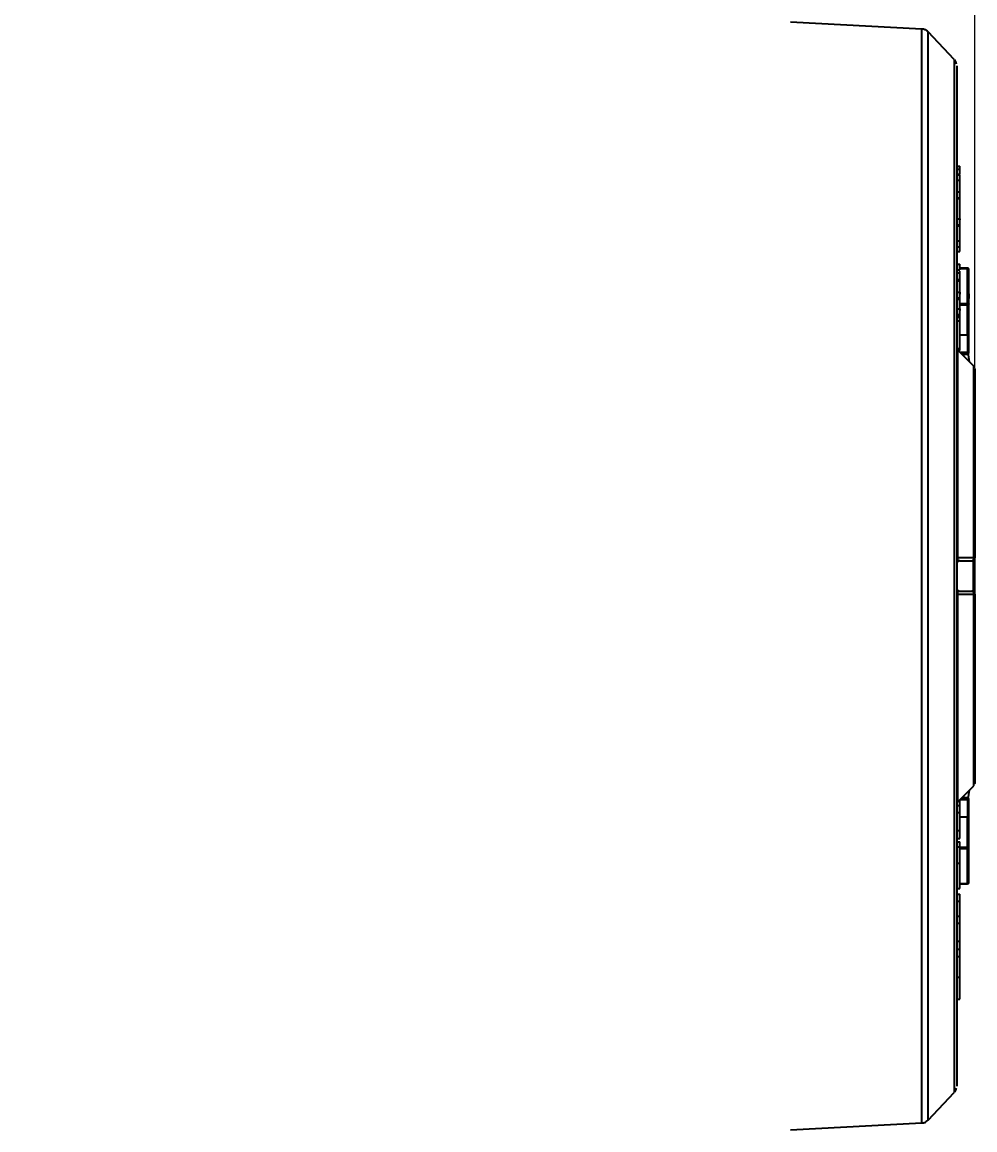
# Model space of a CAD drawing. Header units: millimetres. Extents: x 2251 to 4395, y 932 to 2449.
# Drawn here: x 3465.8 to 3623.1, y 1200.6 to 1383.5 of the extents above; entities that cross this region are included whole.
import ezdxf

# ---------------------------------------------------------------- set-up
doc = ezdxf.new("R2010")
doc.units = ezdxf.units.MM
doc.layers.add('AM_5', color=3, linetype='Continuous', lineweight=25)
doc.styles.add('SLDTEXTSTYLE1', font='txt.shx', dxfattribs={"width": 0.7, "bigfont": 'gbcbig.shx'})
doc.dimstyles.new('SLDDIMSTYLE12$0', dxfattribs={"dimtxt": 12, "dimasz": 10, "dimexe": 0, "dimexo": 0.0625, "dimgap": 0.875, "dimtad": 1, "dimdec": 1, "dimlfac": 1.8, "dimrnd": 1e-09, "dimzin": 12, "dimdsep": 46, "dimtxsty": 'SLDTEXTSTYLE1', "dimcen": 0.09, "dimdle": 8.16, "dimclrd": 3, "dimclre": 3, "dimadec": 0, "dimazin": 3, "dimtfac": 1, "dimtdec": 1, "dimtofl": 0, "dimtmove": 0, "dimatfit": 3, "dimfxl": 0, "dimfrac": 2, "dimtolj": 1, "dimlwd": 5, "dimlwe": 5, "dimarcsym": 0})

# ---------------------------------------------------------------- blocks, each defined once
blk = doc.blocks.new('*D67')
at = {"layer": 'AM_5', "color": 3, "lineweight": 5, "transparency": 16777216}
blk.add_line((3451.13, 1403.57), (3451.13, 1523.32), dxfattribs=at)
at = {"layer": 'AM_5', "color": 3, "linetype": 'Continuous', "lineweight": 5, "transparency": 16777216}
for p, q in [((3461.13, 1523.32), (3613.14, 1523.32)), ((3623.14, 1326.42), (3623.14, 1523.32))]:
    blk.add_line(p, q, dxfattribs=at)
at = {"layer": 'AM_5', "color": 3, "transparency": 16777216}
for points in [[(3461.13, 1524.99), (3461.13, 1521.65), (3451.13, 1523.32)], [(3613.14, 1524.99), (3613.14, 1521.65), (3623.14, 1523.32)]]:
    blk.add_solid(points, dxfattribs=at)
at = {"layer": 'Defpoints', "color": 0, "transparency": 16777216}
for p in [(3623.14, 1523.32), (3451.13, 1403.51), (3623.14, 1326.36)]:
    blk.add_point(p, dxfattribs=at)
at = {"layer": 'AM_5', "color": 0, "transparency": 16777216, "insert": (3537.13, 1530.2), "char_height": 12, "attachment_point": 5, "style": 'SLDTEXTSTYLE1'}
blk.add_mtext('\\A1;195', dxfattribs=at)

msp = doc.modelspace()

# ---------------------------------------------------------------- linework, layer by layer
at = {"color": 7, "linetype": 'Continuous', "lineweight": 25}
for p, q in [((3614.39, 1382.403), (3592.661, 1383.542)), ((3619.723, 1377.381), (3615.399, 1381.938)), ((3620.135, 1359.753), (3620.635, 1359.753)), ((3620.635, 1359.242), (3620.635, 1359.753)), ((3620.135, 1359.242), (3620.635, 1359.242)), ((3620.135, 1358.412), (3620.635, 1358.412)), ((3620.135, 1358.349), (3620.635, 1358.349)), ((3620.635, 1358.412), (3620.635, 1359.242)), ((3620.635, 1357.455), (3620.635, 1358.349)), ((3620.135, 1357.455), (3620.635, 1357.455)), ((3620.135, 1355.54), (3620.635, 1355.54)), ((3620.135, 1354.519), (3620.635, 1354.519)), ((3620.135, 1354.391), (3620.635, 1354.391)), ((3620.635, 1354.519), (3620.635, 1355.54)), ((3620.635, 1354.647), (3620.635, 1354.642)), ((3620.635, 1354.391), (3620.635, 1354.519)), ((3620.635, 1351.073), (3620.635, 1354.391)), ((3620.135, 1351.073), (3620.635, 1351.073)), ((3620.635, 1350.051), (3620.635, 1351.073)), ((3620.135, 1350.051), (3620.635, 1350.051)), ((3620.135, 1349.924), (3620.635, 1349.924)), ((3620.635, 1349.924), (3620.635, 1350.051)), ((3620.635, 1347.435), (3620.635, 1349.924)), ((3620.135, 1347.435), (3620.635, 1347.435)), ((3620.635, 1346.413), (3620.635, 1347.435)), ((3620.135, 1346.413), (3620.635, 1346.413)), ((3620.135, 1345.647), (3620.635, 1345.647)), ((3620.635, 1345.647), (3620.635, 1346.413)), ((3620.135, 1343.541), (3620.635, 1343.541)), ((3620.635, 1342.648), (3620.635, 1343.541)), ((3620.135, 1342.648), (3620.635, 1342.648)), ((3620.135, 1342.137), (3620.635, 1342.137)), ((3621.935, 1342.912), (3620.635, 1342.912)), ((3620.635, 1342.878), (3621.935, 1342.878)), ((3620.635, 1341.052), (3620.635, 1342.137)), ((3620.135, 1341.052), (3620.635, 1341.052)), ((3620.135, 1340.861), (3620.635, 1340.861)), ((3620.135, 1340.797), (3620.635, 1340.797)), ((3620.635, 1340.861), (3620.635, 1341.052)), ((3620.635, 1338.946), (3620.635, 1340.797)), ((3620.135, 1338.946), (3620.635, 1338.946)), ((3620.135, 1337.988), (3620.635, 1337.988)), ((3620.135, 1337.797), (3620.635, 1337.797)), ((3620.635, 1337.988), (3620.635, 1338.946)), ((3620.635, 1337.797), (3620.635, 1337.988)), ((3620.635, 1336.201), (3620.635, 1337.797)), ((3622.135, 1338.688), (3622.135, 1337.923)), ((3620.135, 1336.201), (3620.635, 1336.201)), ((3620.635, 1337.097), (3621.935, 1337.097)), ((3620.635, 1336.843), (3621.935, 1336.843)), ((3620.635, 1335.244), (3620.635, 1336.201)), ((3621.935, 1331.911), (3621.935, 1336.843)), ((3622.135, 1332.052), (3622.135, 1336.985)), ((3620.135, 1335.244), (3620.635, 1335.244)), ((3620.635, 1335.052), (3620.135, 1335.052)), ((3620.135, 1334.925), (3620.635, 1334.925)), ((3620.135, 1334.797), (3620.635, 1334.797)), ((3620.135, 1334.223), (3620.635, 1334.223)), ((3620.635, 1335.052), (3620.635, 1335.244)), ((3620.635, 1334.925), (3620.635, 1335.052)), ((3620.635, 1334.861), (3620.635, 1334.925)), ((3620.635, 1334.797), (3620.635, 1334.861)), ((3620.635, 1334.223), (3620.635, 1334.797)), ((3620.635, 1331.911), (3621.935, 1331.911)), ((3620.135, 1329.627), (3620.635, 1329.627)), ((3622.989, 1326.709), (3620.282, 1329.416)), ((3620.389, 1329.308), (3620.635, 1329.308)), ((3620.635, 1329.308), (3620.635, 1329.627)), ((3621.935, 1328.986), (3620.711, 1328.986)), ((3620.965, 1328.733), (3621.935, 1328.733)), ((3620.968, 1328.729), (3621.935, 1328.729)), ((3621.331, 1328.366), (3621.331, 1328.729)), ((3621.335, 1328.363), (3621.335, 1328.729)), ((3621.935, 1328.729), (3621.935, 1328.733)), ((3623.096, 1320.694), (3623.071, 1320.622)), ((3623.09, 1320.662), (3623.108, 1320.725)), ((3623.111, 1320.738), (3623.118, 1320.761)), ((3622.989, 1295.093), (3622.989, 1295.576)), ((3620.282, 1295.091), (3622.989, 1295.093)), ((3620.635, 1294.562), (3622.635, 1294.562)), ((3622.989, 1289.031), (3620.282, 1289.034)), ((3620.514, 1289.532), (3620.635, 1289.562)), ((3620.635, 1289.562), (3622.635, 1289.562)), ((3622.989, 1288.1), (3622.989, 1289.031)), ((3623.118, 1266.214), (3623.128, 1266.216)), ((3623.071, 1263.503), (3623.096, 1263.43)), ((3623.108, 1263.4), (3623.09, 1263.463)), ((3623.135, 1263.217), (3623.111, 1263.392)), ((3623.118, 1263.364), (3623.111, 1263.387)), ((3620.282, 1254.709), (3622.989, 1257.416)), ((3620.71, 1255.138), (3621.935, 1255.138)), ((3621.935, 1255.391), (3620.964, 1255.391)), ((3621.935, 1255.395), (3620.967, 1255.395)), ((3621.331, 1255.395), (3621.331, 1255.759)), ((3621.335, 1255.395), (3621.335, 1255.762)), ((3621.935, 1255.391), (3621.935, 1255.395)), ((3622.019, 1255.255), (3622.238, 1256.665)), ((3620.135, 1254.138), (3620.635, 1254.138)), ((3620.635, 1254.138), (3620.635, 1255.062)), ((3620.635, 1252.993), (3620.635, 1254.138)), ((3620.135, 1252.993), (3620.635, 1252.993)), ((3620.635, 1249.975), (3620.635, 1252.993)), ((3621.935, 1252.213), (3620.635, 1252.213)), ((3621.935, 1247.281), (3621.935, 1252.213)), ((3622.135, 1247.139), (3622.135, 1252.072)), ((3620.635, 1249.975), (3620.135, 1249.975)), ((3620.135, 1248.686), (3620.635, 1248.686)), ((3620.135, 1248.161), (3620.635, 1248.161)), ((3620.635, 1247.314), (3620.635, 1248.161)), ((3620.135, 1247.314), (3620.635, 1247.314)), ((3620.635, 1244.639), (3620.635, 1247.314)), ((3620.635, 1247.281), (3621.935, 1247.281)), ((3620.635, 1247.027), (3621.935, 1247.027)), ((3622.135, 1244.001), (3622.135, 1247.139)), ((3620.135, 1244.639), (3620.635, 1244.639)), ((3622.135, 1241.412), (3622.135, 1244.001)), ((3620.635, 1241.246), (3621.935, 1241.246)), ((3620.635, 1241.212), (3621.935, 1241.212)), ((3620.135, 1240.454), (3620.635, 1240.454)), ((3620.135, 1239.494), (3620.635, 1239.494)), ((3620.135, 1238.351), (3620.635, 1238.351)), ((3620.635, 1235.89), (3620.635, 1238.351)), ((3620.135, 1235.89), (3620.635, 1235.89)), ((3620.635, 1234.745), (3620.635, 1235.89)), ((3620.135, 1234.745), (3620.635, 1234.745)), ((3620.635, 1231.727), (3620.635, 1234.745)), ((3620.135, 1231.727), (3620.635, 1231.727)), ((3620.135, 1230.448), (3620.635, 1230.448)), ((3620.135, 1229.204), (3620.635, 1229.204)), ((3620.135, 1225.795), (3620.635, 1225.795)), ((3620.635, 1222.183), (3620.635, 1225.795)), ((3620.135, 1222.183), (3620.635, 1222.183)), ((3615.399, 1202.187), (3619.723, 1206.743)), ((3592.661, 1200.583), (3614.39, 1201.722))]:
    msp.add_line(p, q, dxfattribs=at)
at = {"color": 7, "linetype": 'Continuous', "lineweight": 25, "flags": 128}
for points in [[(3614.39, 1201.722), (3614.39, 1201.73), (3614.39, 1201.982), (3614.39, 1202.584), (3614.39, 1203.533), (3614.39, 1204.825), (3614.39, 1206.455), (3614.39, 1208.417), (3614.39, 1210.704), (3614.39, 1213.306), (3614.39, 1216.213), (3614.39, 1219.415), (3614.39, 1222.898), (3614.39, 1226.65), (3614.39, 1230.655), (3614.39, 1234.898), (3614.39, 1239.363), (3614.39, 1244.033), (3614.39, 1248.888), (3614.39, 1253.911), (3614.39, 1259.082), (3614.39, 1264.381), (3614.39, 1269.788), (3614.39, 1275.28), (3614.39, 1280.838), (3614.39, 1286.439), (3614.39, 1292.062), (3614.39, 1297.685), (3614.39, 1303.287), (3614.39, 1308.844), (3614.39, 1314.337), (3614.39, 1319.743), (3614.39, 1325.042), (3614.39, 1330.213), (3614.39, 1335.236), (3614.39, 1340.092), (3614.39, 1344.761), (3614.39, 1349.227), (3614.39, 1353.47), (3614.39, 1357.475), (3614.39, 1361.227), (3614.39, 1364.71), (3614.39, 1367.912), (3614.39, 1370.819), (3614.39, 1373.421), (3614.39, 1375.708), (3614.39, 1377.67), (3614.39, 1379.3), (3614.39, 1380.592), (3614.39, 1381.541), (3614.39, 1382.142), (3614.39, 1382.395), (3614.39, 1382.403)], [(3615.399, 1202.187), (3615.399, 1202.199), (3615.399, 1202.471), (3615.399, 1203.104), (3615.399, 1204.095), (3615.399, 1205.441), (3615.399, 1207.135), (3615.399, 1209.171), (3615.399, 1211.54), (3615.399, 1214.234), (3615.399, 1217.241), (3615.399, 1220.55), (3615.399, 1224.146), (3615.399, 1228.015), (3615.399, 1232.143), (3615.399, 1236.511), (3615.4, 1241.103), (3615.4, 1245.901), (3615.4, 1250.884), (3615.4, 1256.033), (3615.4, 1261.327), (3615.4, 1266.745), (3615.4, 1272.264), (3615.4, 1277.864), (3615.4, 1283.52), (3615.4, 1289.211), (3615.4, 1294.914), (3615.4, 1300.604), (3615.4, 1306.261), (3615.4, 1311.86), (3615.4, 1317.38), (3615.4, 1322.798), (3615.4, 1328.092), (3615.4, 1333.241), (3615.4, 1338.224), (3615.4, 1343.021), (3615.399, 1347.614), (3615.399, 1351.982), (3615.399, 1356.11), (3615.399, 1359.979), (3615.399, 1363.575), (3615.399, 1366.884), (3615.399, 1369.891), (3615.399, 1372.584), (3615.399, 1374.954), (3615.399, 1376.99), (3615.399, 1378.684), (3615.399, 1380.029), (3615.399, 1381.021), (3615.399, 1381.654), (3615.399, 1381.926), (3615.399, 1381.938)], [(3619.723, 1377.381), (3619.723, 1377.374), (3619.723, 1377.12), (3619.723, 1376.509), (3619.723, 1375.542), (3619.723, 1374.223), (3619.723, 1372.559), (3619.723, 1370.555), (3619.723, 1368.222), (3619.723, 1365.568), (3619.723, 1362.604), (3619.723, 1359.343), (3619.723, 1355.799), (3619.723, 1351.987), (3619.723, 1347.923), (3619.723, 1343.623), (3619.723, 1339.107), (3619.723, 1334.392), (3619.723, 1329.499), (3619.723, 1324.449), (3619.723, 1319.262), (3619.723, 1313.961), (3619.723, 1308.567), (3619.723, 1303.104), (3619.723, 1297.595), (3619.723, 1292.062), (3619.723, 1286.53), (3619.723, 1281.02), (3619.723, 1275.557), (3619.723, 1270.164), (3619.723, 1264.863), (3619.723, 1259.676), (3619.723, 1254.626), (3619.723, 1249.733), (3619.723, 1245.018), (3619.723, 1240.501), (3619.723, 1236.202), (3619.723, 1232.137), (3619.723, 1228.325), (3619.723, 1224.782), (3619.723, 1221.521), (3619.723, 1218.557), (3619.723, 1215.903), (3619.723, 1213.569), (3619.723, 1211.566), (3619.723, 1209.902), (3619.723, 1208.583), (3619.723, 1207.616), (3619.723, 1207.005), (3619.723, 1206.751), (3619.723, 1206.743)], [(3621.935, 1342.878), (3621.935, 1342.895), (3621.935, 1342.906), (3621.935, 1342.912), (3621.935, 1342.912)], [(3621.935, 1337.097), (3621.935, 1337.935), (3621.935, 1338.743), (3621.935, 1339.521), (3621.935, 1340.265), (3621.935, 1340.974), (3621.935, 1341.647), (3621.935, 1342.282), (3621.935, 1342.878)], [(3621.935, 1337.097), (3621.974, 1337.095), (3622.011, 1337.088), (3622.046, 1337.078), (3622.076, 1337.064), (3622.101, 1337.047), (3622.12, 1337.028), (3622.131, 1337.007), (3622.135, 1336.985)], [(3621.935, 1336.843), (3621.935, 1336.87), (3621.935, 1336.899), (3621.935, 1336.932), (3621.935, 1336.966), (3621.935, 1337), (3621.935, 1337.034), (3621.935, 1337.067), (3621.935, 1337.097)], [(3621.935, 1331.911), (3621.935, 1331.613), (3621.935, 1331.283), (3621.935, 1330.928), (3621.935, 1330.552), (3621.935, 1330.164), (3621.935, 1329.769), (3621.935, 1329.374), (3621.935, 1328.986)], [(3620.282, 1329.416), (3620.282, 1329.335), (3620.282, 1328.892), (3620.282, 1328.069), (3620.282, 1326.874), (3620.282, 1325.319), (3620.282, 1323.421), (3620.282, 1321.198), (3620.282, 1318.675), (3620.282, 1315.877), (3620.282, 1312.832), (3620.282, 1309.573), (3620.282, 1306.133), (3620.282, 1302.548), (3620.282, 1298.855), (3620.282, 1295.091)], [(3621.935, 1328.791), (3621.935, 1328.811), (3621.935, 1328.833), (3621.935, 1328.857), (3621.935, 1328.882), (3621.935, 1328.908), (3621.935, 1328.934), (3621.935, 1328.96), (3621.935, 1328.986)], [(3621.935, 1328.733), (3621.935, 1328.734), (3621.935, 1328.737), (3621.935, 1328.742), (3621.935, 1328.749), (3621.935, 1328.757), (3621.935, 1328.767), (3621.935, 1328.778), (3621.935, 1328.791)], [(3622.238, 1327.459), (3622.099, 1328.599), (3622.072, 1328.783)], [(3622.989, 1295.576), (3622.989, 1298.558), (3622.989, 1301.957), (3622.989, 1305.255), (3622.989, 1308.418), (3622.989, 1311.414), (3622.989, 1314.214), (3622.989, 1316.787), (3622.989, 1319.109), (3622.989, 1321.154), (3622.989, 1322.903), (3622.989, 1324.338), (3622.989, 1325.444), (3622.989, 1326.209), (3622.989, 1326.626), (3622.989, 1326.709)], [(3622.846, 1294.609), (3622.846, 1292.062), (3622.846, 1289.515)], [(3620.282, 1289.034), (3620.282, 1285.27), (3620.282, 1281.576), (3620.282, 1277.991), (3620.282, 1274.551), (3620.282, 1271.293), (3620.282, 1268.248), (3620.282, 1265.45), (3620.282, 1262.927), (3620.282, 1260.704), (3620.282, 1258.806), (3620.282, 1257.251), (3620.282, 1256.056), (3620.282, 1255.233), (3620.282, 1254.79), (3620.282, 1254.709)], [(3622.989, 1257.416), (3622.989, 1257.498), (3622.989, 1257.916), (3622.989, 1258.681), (3622.989, 1259.787), (3622.989, 1261.221), (3622.989, 1262.97), (3622.989, 1265.016), (3622.989, 1267.338), (3622.989, 1269.911), (3622.989, 1272.71), (3622.989, 1275.707), (3622.989, 1278.87), (3622.989, 1282.168), (3622.989, 1285.567), (3622.989, 1288.1)], [(3621.935, 1255.333), (3621.935, 1255.345), (3621.935, 1255.357), (3621.935, 1255.367), (3621.935, 1255.375), (3621.935, 1255.382), (3621.935, 1255.387), (3621.935, 1255.39), (3621.935, 1255.391)], [(3621.935, 1255.138), (3621.935, 1255.164), (3621.935, 1255.19), (3621.935, 1255.216), (3621.935, 1255.242), (3621.935, 1255.267), (3621.935, 1255.291), (3621.935, 1255.313), (3621.935, 1255.333)], [(3621.935, 1255.138), (3621.935, 1254.75), (3621.935, 1254.355), (3621.935, 1253.96), (3621.935, 1253.571), (3621.935, 1253.196), (3621.935, 1252.84), (3621.935, 1252.511), (3621.935, 1252.213)], [(3621.935, 1247.027), (3621.935, 1247.057), (3621.935, 1247.09), (3621.935, 1247.124), (3621.935, 1247.158), (3621.935, 1247.192), (3621.935, 1247.224), (3621.935, 1247.254), (3621.935, 1247.281)], [(3621.935, 1247.027), (3621.974, 1247.029), (3622.011, 1247.036), (3622.046, 1247.046), (3622.076, 1247.06), (3622.101, 1247.077), (3622.12, 1247.096), (3622.131, 1247.117), (3622.135, 1247.139)], [(3621.935, 1241.246), (3621.935, 1241.842), (3621.935, 1242.477), (3621.935, 1243.15), (3621.935, 1243.859), (3621.935, 1244.603), (3621.935, 1245.381), (3621.935, 1246.189), (3621.935, 1247.027)], [(3621.935, 1241.27), (3621.935, 1241.248), (3621.935, 1241.231), (3621.935, 1241.219), (3621.935, 1241.212), (3621.935, 1241.212)], [(3621.935, 1241.212), (3621.935, 1241.212), (3621.935, 1241.218), (3621.935, 1241.229), (3621.935, 1241.246)]]:
    msp.add_lwpolyline(points, dxfattribs=at)
at = {"color": 7, "linetype": 'Continuous', "lineweight": 25}
for centre, radius, start, end in [((3621.95, 1342.693), 0.185, 5.85572, 94.84996), ((3621.96, 1337.02), 0.179, 261.95044, 348.57855), ((3621.96, 1332.088), 0.179, 261.95044, 348.57855), ((3621.981, 1328.759), 0.232, 48.45882, 101.56135), ((3621.935, 1328.933), 0.2, 269.98753, 359.98753), ((3621.935, 1328.929), 0.2, 270, 360), ((3620.635, 1294.062), 0.5, 89.99997, 180), ((3622.635, 1295.062), 0.5, 270, 360), ((3623.007, 1294.817), 0.277, 62.37638, 93.77215), ((3620.635, 1290.062), 0.5, 180, 270.00004), ((3622.635, 1289.062), 0.5, 360, 90), ((3623.007, 1289.307), 0.277, 266.22785, 297.62362), ((3621.935, 1255.195), 0.2, 360, 90), ((3621.935, 1255.191), 0.2, 0.01246, 90.01247), ((3621.981, 1255.365), 0.232, 258.43864, 311.54119), ((3621.96, 1252.036), 0.179, 11.42145, 98.04956), ((3621.96, 1247.104), 0.179, 11.42145, 98.04956), ((3621.95, 1241.43), 0.185, 265.15004, 354.14429)]:
    msp.add_arc(centre, radius, start, end, dxfattribs=at)
for points, knots in [([(3615.405, 1381.909), (3615.368, 1381.955), (3615.225, 1382.13), (3614.878, 1382.328), (3614.558, 1382.371), (3614.402, 1382.392)], [0, 0, 0, 0, 0.1560443, 0.589322, 1, 1, 1, 1]), ([(3620.106, 1376.627), (3620.072, 1376.767), (3620.01, 1377.02), (3619.843, 1377.218), (3619.768, 1377.307)], [0, 0, 0, 0, 0.5529909, 1, 1, 1, 1]), ([(3620.135, 1376.342), (3620.135, 1376.284), (3620.135, 1376.169), (3620.135, 1374.812), (3620.135, 1372.601), (3620.135, 1369.478), (3620.135, 1365.499), (3620.135, 1360.703), (3620.135, 1355.145), (3620.135, 1348.886), (3620.135, 1341.996), (3620.135, 1334.551), (3620.135, 1326.634), (3620.135, 1318.333), (3620.135, 1309.74), (3620.135, 1300.95), (3620.135, 1295.025), (3620.135, 1292.062)], [0, 0, 0, 0, 0.0663505, 0.1330398, 0.199729, 0.2664183, 0.3331075, 0.3997968, 0.466486, 0.5331753, 0.5998645, 0.6665538, 0.733243, 0.7999323, 0.8666215, 0.9333108, 1, 1, 1, 1]), ([(3620.635, 1355.54), (3620.635, 1355.802), (3620.635, 1356.258), (3620.635, 1356.809), (3620.635, 1357.128), (3620.635, 1357.269), (3620.635, 1357.339), (3620.635, 1357.399), (3620.635, 1357.436), (3620.635, 1357.455)], [0, 0, 0, 0, 0.4018451, 0.700925, 0.8501447, 0.9000038, 0.92545, 0.9625731, 1, 1, 1, 1]), ([(3620.635, 1350.945), (3620.635, 1351.401), (3620.635, 1352.238), (3620.635, 1353.06), (3620.635, 1353.434)], [0, 0, 0, 0, 0.5444227, 1, 1, 1, 1]), ([(3620.635, 1351.073), (3620.635, 1351.055), (3620.635, 1351.019), (3620.635, 1350.961), (3620.635, 1350.903), (3620.635, 1350.874), (3620.635, 1350.876), (3620.635, 1350.877)], [0, 0, 0, 0, 0.1133857, 0.2261004, 0.4521085, 0.9035522, 1, 1, 1, 1]), ([(3620.635, 1342.137), (3620.635, 1342.152), (3620.635, 1342.24), (3620.635, 1342.327), (3620.635, 1342.398)], [0, 0, 0, 0, 0.1741084, 1, 1, 1, 1]), ([(3622.12, 1342.766), (3622.118, 1342.777), (3622.114, 1342.797), (3622.099, 1342.827), (3622.079, 1342.853), (3622.053, 1342.874), (3622.025, 1342.892), (3621.995, 1342.904), (3621.964, 1342.911), (3621.944, 1342.912), (3621.935, 1342.912)], [0, 0, 0, 0, 0.1371732, 0.2714331, 0.4024836, 0.5300389, 0.6538238, 0.7735757, 0.8890458, 1, 1, 1, 1]), ([(3620.635, 1338.946), (3620.635, 1338.921), (3620.635, 1338.884), (3620.635, 1338.833), (3620.635, 1338.788), (3620.635, 1338.738), (3620.635, 1338.661), (3620.635, 1338.608), (3620.635, 1338.619), (3620.635, 1338.627)], [0, 0, 0, 0, 0.0628935, 0.0931861, 0.1255191, 0.1834586, 0.2508615, 0.5002621, 1, 1, 1, 1]), ([(3620.635, 1336.201), (3620.635, 1336.186), (3620.635, 1336.159), (3620.635, 1336.12), (3620.635, 1336.087), (3620.635, 1336.031), (3620.635, 1335.971), (3620.635, 1335.938), (3620.635, 1335.943), (3620.635, 1335.945)], [0, 0, 0, 0, 0.0518131, 0.0882956, 0.1299462, 0.1775457, 0.3534829, 0.7059159, 1, 1, 1, 1]), ([(3620.635, 1329.627), (3620.635, 1330.146), (3620.635, 1331.175), (3620.635, 1332.719), (3620.635, 1333.718), (3620.635, 1334.223)], [0, 0, 0, 0, 0.3347977, 0.6633059, 1, 1, 1, 1]), ([(3622.135, 1328.933), (3622.135, 1329.205), (3622.135, 1329.759), (3622.135, 1330.612), (3622.135, 1331.413), (3622.135, 1331.842), (3622.135, 1332.052)], [0, 0, 0, 0, 0.245589, 0.5, 0.754411, 1, 1, 1, 1]), ([(3623.135, 1326.355), (3623.135, 1326.311), (3623.135, 1326.22), (3623.135, 1325.478), (3623.135, 1324.042), (3623.135, 1321.496), (3623.135, 1317.952), (3623.135, 1314.227), (3623.135, 1310.688), (3623.135, 1306.915), (3623.135, 1303.004), (3623.135, 1299.052), (3623.135, 1296.38), (3623.135, 1295.062)], [0, 0, 0, 0, 0.0782769, 0.15871, 0.2411685, 0.3693291, 0.4998887, 0.586965, 0.6733385, 0.7588314, 0.8412717, 0.9217141, 1, 1, 1, 1]), ([(3623.135, 1320.907), (3623.135, 1321.039), (3623.135, 1321.304), (3623.135, 1321.665), (3623.135, 1322.001), (3623.135, 1322.309), (3623.135, 1322.588), (3623.135, 1322.838), (3623.135, 1322.989), (3623.135, 1323.092), (3623.135, 1323.208), (3623.135, 1323.362), (3623.135, 1323.503), (3623.135, 1323.709), (3623.135, 1323.748), (3623.135, 1323.78)], [0, 0, 0, 0, 0.0714438, 0.1428837, 0.2143199, 0.285763, 0.3572067, 0.4286378, 0.5000556, 0.5040645, 0.5360484, 0.6252562, 0.6932376, 0.7500931, 1, 1, 1, 1]), ([(3623.066, 1320.618), (3623.083, 1320.656), (3623.124, 1320.747), (3623.131, 1320.848), (3623.135, 1320.907)], [0, 0, 0, 0, 0.4097539, 1, 1, 1, 1]), ([(3623.135, 1320.907), (3623.135, 1320.86), (3623.135, 1320.809), (3623.118, 1320.761), (3623.118, 1320.759)], [0, 0, 0, 0, 0.946273, 1, 1, 1, 1]), ([(3620.264, 1294.649), (3620.287, 1294.634), (3620.345, 1294.595), (3620.449, 1294.593), (3620.514, 1294.592)], [0, 0, 0, 0, 0.3808157, 1, 1, 1, 1]), ([(3620.635, 1294.562), (3620.595, 1294.568), (3620.515, 1294.579), (3620.419, 1294.656), (3620.353, 1294.756), (3620.313, 1294.847), (3620.289, 1294.943), (3620.281, 1295.028), (3620.281, 1295.07), (3620.282, 1295.091)], [0, 0, 0, 0, 0.2865456, 0.5610687, 0.6891901, 0.8054766, 0.906505, 0.9531764, 1, 1, 1, 1]), ([(3622.635, 1294.562), (3622.681, 1294.57), (3622.755, 1294.581), (3622.839, 1294.649), (3622.897, 1294.72), (3622.941, 1294.804), (3622.983, 1294.928), (3622.987, 1295.028), (3622.989, 1295.093)], [0, 0, 0, 0, 0.238585, 0.3787456, 0.4999975, 0.6362115, 0.761415, 1, 1, 1, 1]), ([(3620.135, 1292.062), (3620.135, 1289.1), (3620.135, 1283.174), (3620.135, 1274.385), (3620.135, 1265.792), (3620.135, 1257.491), (3620.135, 1249.574), (3620.135, 1242.129), (3620.135, 1235.239), (3620.135, 1228.98), (3620.135, 1223.422), (3620.135, 1218.626), (3620.135, 1214.647), (3620.135, 1211.524), (3620.135, 1209.313), (3620.135, 1207.956), (3620.135, 1207.84), (3620.135, 1207.782)], [0, 0, 0, 0, 0.066684, 0.133368, 0.200052, 0.266736, 0.33342, 0.400104, 0.466788, 0.533472, 0.600156, 0.66684, 0.7335241, 0.8002081, 0.8668921, 0.9335761, 1, 1, 1, 1]), ([(3620.514, 1289.532), (3620.449, 1289.531), (3620.345, 1289.53), (3620.287, 1289.49), (3620.264, 1289.475)], [0, 0, 0, 0, 0.6187385, 1, 1, 1, 1]), ([(3620.282, 1289.034), (3620.281, 1289.055), (3620.281, 1289.097), (3620.289, 1289.182), (3620.313, 1289.278), (3620.353, 1289.369), (3620.419, 1289.47), (3620.476, 1289.507), (3620.514, 1289.532)], [0, 0, 0, 0, 0.06574553, 0.13122986, 0.27289447, 0.43590199, 0.61544419, 1, 1, 1, 1]), ([(3622.989, 1289.031), (3622.987, 1289.097), (3622.983, 1289.197), (3622.941, 1289.321), (3622.897, 1289.405), (3622.839, 1289.475), (3622.755, 1289.544), (3622.681, 1289.555), (3622.635, 1289.562)], [0, 0, 0, 0, 0.2385849, 0.3638389, 0.5000025, 0.6213043, 0.7614151, 1, 1, 1, 1]), ([(3623.135, 1289.062), (3623.135, 1287.701), (3623.135, 1284.977), (3623.135, 1281.005), (3623.135, 1277.189), (3623.135, 1273.588), (3623.135, 1270.252), (3623.135, 1267.229), (3623.135, 1264.563), (3623.135, 1262.292), (3623.135, 1260.451), (3623.135, 1259.056), (3623.135, 1258.167), (3623.135, 1257.755), (3623.135, 1257.812), (3623.135, 1257.827)], [0, 0, 0, 0, 0.0808771, 0.1617542, 0.24263131, 0.32350841, 0.40438551, 0.48526261, 0.56613971, 0.64701681, 0.72789392, 0.80877102, 0.88964812, 0.97052522, 1, 1, 1, 1]), ([(3623.112, 1263.382), (3623.115, 1263.374), (3623.134, 1263.321), (3623.134, 1263.265), (3623.135, 1263.217)], [0, 0, 0, 0, 0.1486571, 1, 1, 1, 1]), ([(3623.135, 1260.399), (3623.135, 1260.393), (3623.135, 1260.378), (3623.135, 1260.864), (3623.135, 1261.762), (3623.135, 1262.732), (3623.135, 1263.217)], [0, 0, 0, 0, 0.1673104, 0.4448736, 0.7224368, 1, 1, 1, 1]), ([(3622.135, 1252.072), (3622.135, 1252.282), (3622.135, 1252.711), (3622.135, 1253.512), (3622.135, 1254.364), (3622.135, 1254.919), (3622.135, 1255.191)], [0, 0, 0, 0, 0.245589, 0.5, 0.754411, 1, 1, 1, 1]), ([(3620.635, 1248.686), (3620.635, 1248.773), (3620.635, 1248.948), (3620.635, 1249.25), (3620.635, 1249.646), (3620.635, 1249.843), (3620.635, 1249.975)], [0, 0, 0, 0, 0.1250401, 0.2502359, 0.4998742, 1, 1, 1, 1]), ([(3620.635, 1240.454), (3620.635, 1240.489), (3620.635, 1240.558), (3620.635, 1241.189), (3620.635, 1242.021), (3620.635, 1242.81), (3620.635, 1243.703), (3620.635, 1244.327), (3620.635, 1244.639)], [0, 0, 0, 0, 0.25015941, 0.49958066, 0.62466902, 0.74973011, 0.87480959, 1, 1, 1, 1]), ([(3620.635, 1238.351), (3620.635, 1238.446), (3620.635, 1238.566), (3620.635, 1238.842), (3620.635, 1239.086), (3620.635, 1239.33), (3620.635, 1239.494)], [0, 0, 0, 0, 0.5004596, 0.6283614, 0.7507034, 1, 1, 1, 1]), ([(3620.635, 1230.448), (3620.635, 1230.535), (3620.635, 1230.707), (3620.635, 1231.007), (3620.635, 1231.4), (3620.635, 1231.596), (3620.635, 1231.727)], [0, 0, 0, 0, 0.125077, 0.2502224, 0.4998872, 1, 1, 1, 1]), ([(3620.635, 1229.032), (3620.635, 1229.193), (3620.635, 1229.434), (3620.635, 1229.938), (3620.635, 1230.278), (3620.635, 1230.448)], [0, 0, 0, 0, 0.5005372, 0.7503463, 1, 1, 1, 1]), ([(3620.635, 1225.795), (3620.635, 1226.199), (3620.635, 1227.005), (3620.635, 1227.995), (3620.635, 1228.648), (3620.635, 1228.996), (3620.635, 1229.142), (3620.635, 1229.198), (3620.635, 1229.202), (3620.635, 1229.204)], [0, 0, 0, 0, 0.2503213, 0.4998014, 0.6247836, 0.7496745, 0.8746984, 0.9373467, 1, 1, 1, 1]), ([(3619.82, 1206.872), (3619.854, 1206.913), (3619.948, 1207.027), (3620.037, 1207.233), (3620.092, 1207.395), (3620.103, 1207.472), (3620.104, 1207.476)], [0, 0, 0, 0, 0.2393477, 0.6547521, 0.9846919, 1, 1, 1, 1]), ([(3614.393, 1201.746), (3614.475, 1201.745), (3614.72, 1201.741), (3615.068, 1201.911), (3615.334, 1202.096), (3615.427, 1202.223), (3615.442, 1202.244)], [0, 0, 0, 0, 0.2019411, 0.6071505, 0.9370498, 1, 1, 1, 1])]:
    msp.add_open_spline(points, degree=3, knots=knots, dxfattribs=at)
for points in [[(3622.135, 1336.985), (3622.135, 1338.077), (3622.135, 1340.261), (3622.135, 1341.895), (3622.135, 1342.712)], [(3623.135, 1266.217), (3623.135, 1266.982), (3623.135, 1268.512), (3623.135, 1271.239), (3623.135, 1274.233), (3623.135, 1277.488), (3623.135, 1280.947), (3623.135, 1284.563), (3623.135, 1288.286), (3623.135, 1292.062), (3623.135, 1295.839), (3623.135, 1299.561), (3623.135, 1303.178), (3623.135, 1306.637), (3623.135, 1309.891), (3623.135, 1312.886), (3623.135, 1315.613), (3623.135, 1317.142), (3623.135, 1317.907)]]:
    msp.add_open_spline(points, degree=3, dxfattribs=at)

# ---------------------------------------------------------------- dimensions: what is measured, and where the dimension line sits
at = {"layer": 'AM_5'}
dim = msp.add_linear_dim(base=(3623.135, 1523.321), p1=(3451.135, 1403.507), p2=(3623.135, 1326.355), text='195', dimstyle='SLDDIMSTYLE12$0', override={"dimlfac": 1, "dimpost": ''}, dxfattribs=at)
dim.commit()
dim.dimension.update_dxf_attribs({"geometry": '*D67', "text_midpoint": (3537.135, 1530.196)})

doc.saveas('drawing.dxf')
